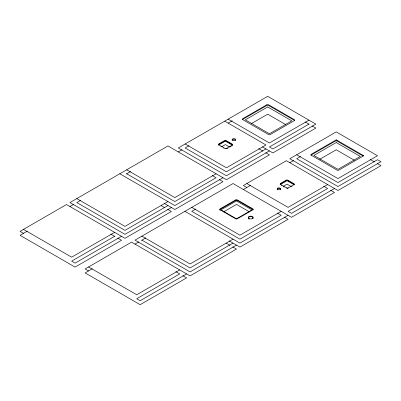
<?xml version="1.0" encoding="UTF-8"?>
<svg xmlns="http://www.w3.org/2000/svg" width="401" height="401" viewBox="0 0 401 401"><rect width="100%" height="100%" fill="white"/><g stroke="black" fill="none" stroke-linecap="round" stroke-linejoin="round"><path stroke-width="0.6" d="M27.253 231.171L20.05 235.327L75.082 267.101L121.518 240.294L117.744 238.114M69.924 206.535L73.704 204.35M80.726 200.299L76.807 202.56L124.962 230.364L167.954 205.543M126.295 173.989L130.621 171.493M178.275 151.924L182.034 149.748M189.021 145.718L185.152 147.949L226.43 171.783L265.983 148.941M228.149 123.127L232.234 120.771M251.201 123.719L267.708 114.19L285.898 124.696M218.886 144.856L225.372 141.112L232.249 145.087A1.218 0.702 0 0 0 232.249 144.094L226.229 140.616A1.218 0.702 0 0 0 224.51 140.616L218.886 143.864A1.218 0.702 0 0 0 218.886 144.856L225.237 148.525M221.588 146.771L225.372 144.591L229.608 147.032M226.309 148.515L232.249 145.087M226.981 148.626L227.332 148.425M227.683 148.22L228.034 148.019M229.793 147.002L230.144 146.801M230.495 146.596L230.846 146.395M231.197 146.19L231.547 145.989M114.641 232.349L71.644 257.171L23.489 229.372M167.954 201.568L124.962 226.395L76.807 198.59M216.109 173.768L174.836 197.598L126.681 169.793M308.981 120.15L269.427 142.987L228.149 119.157M114.641 236.319L71.644 261.146L75.082 263.131L121.518 236.319M308.981 124.12L269.427 146.956L272.865 148.941L315.863 124.12L267.708 96.32L178.275 147.949L226.43 175.753L269.427 150.931M171.392 207.528L124.962 234.334L69.924 202.56L167.954 145.964L226.43 179.723L269.427 154.901L265.637 152.716M222.991 177.738L174.836 205.543L119.799 173.768M92.34 268.75L85.137 272.906L140.175 304.68L186.61 277.873L182.831 275.693M135.017 244.114L138.796 241.928M141.493 240.374L145.814 237.878M195.833 209.001L191.768 211.347L239.923 239.146L281.201 215.317L277.286 213.061M243.362 189.503L250.595 185.327M289.798 162.691L293.562 160.52M300.55 156.485L296.68 158.721L337.953 182.55L377.511 159.713L380.95 161.698L337.953 186.525L289.798 158.721L336.233 131.909L377.511 155.743L337.953 178.58L296.68 154.751M223.673 211.793L236.485 204.395L249.292 211.793M319.732 159.312L336.233 149.784L354.429 160.29M280.54 184.425L287.021 180.681L293.903 184.65A1.218 0.702 0 0 0 293.903 183.658L287.883 180.184A1.218 0.702 0 0 0 286.164 180.184L280.54 183.427A1.218 0.702 0 0 0 280.54 184.425L287.417 188.395L293.903 184.65M283.241 186.34L287.021 184.154L291.256 186.6M291.793 186.365L292.144 186.164M179.728 269.928L136.736 294.75L88.581 266.951M233.046 239.146L190.049 263.973L141.894 236.169M281.201 211.347L239.923 235.176L191.768 207.372M327.637 184.535L288.078 207.372L246.805 183.543M233.046 243.121L190.049 267.943L141.894 240.139M186.61 273.903L140.175 300.71L136.736 298.725L179.728 273.903L175.818 271.642M236.485 245.106L190.049 271.913L135.017 240.139L233.046 183.543L291.517 217.302L334.514 192.48L330.725 190.295M288.078 215.317L239.923 243.121L184.891 211.347M334.514 188.51L291.517 213.332L288.078 211.347L327.637 188.51L323.572 186.159M305.231 121.954L309.206 124.25M312.073 125.904L315.863 128.094L272.865 152.916L262.454 146.906M336.043 139.743L363.637 155.673M370.128 159.423L374.459 161.924M377.161 163.483L380.95 165.673L337.953 190.495L286.359 160.706L243.362 185.528L246.805 187.518M224.71 121.142L265.983 144.972L226.43 167.808L185.152 143.979M258.605 148.656L262.931 151.152M220.771 146.44L221.522 146.876M223.402 147.959L223.778 148.18M281.291 185.352L281.667 185.573M283.923 186.876L284.299 187.092M212.199 175.483L216.109 177.738L174.836 201.568L126.681 173.768M219.212 179.528L222.991 181.708L174.836 209.512L164.044 203.282M284.304 217.111L288.078 219.292L239.923 247.091L229.131 240.861M161.142 205.578L164.38 207.447M167.618 209.317L171.392 211.497L124.962 238.309L66.486 204.55L20.05 231.357L23.489 233.342M226.234 243.161L230.009 245.342M232.705 246.896L236.485 249.076L190.049 275.888L131.573 242.129L85.137 268.936L88.581 270.921M110.731 234.064L115.047 236.555M220.074 210.304A1.218 0.702 0 0 1 219.943 210.199M219.798 209.929A1.218 0.702 0 0 1 220.144 209.362L235.623 200.425A1.218 0.702 0 0 1 237.342 200.425L252.82 209.362A1.218 0.702 0 0 1 253.171 209.929M288.279 187.899A1.218 0.702 0 0 1 286.56 187.899M294.159 184.931A1.218 0.702 0 0 1 294.043 185.046M294.259 184.65A1.218 0.702 0 0 0 293.903 184.154L287.883 180.681A1.218 0.702 0 0 0 286.164 180.681L280.54 183.924A1.218 0.702 0 0 0 280.239 184.635M362.89 155.247A1.218 0.702 0 0 1 362.89 156.24L338.815 170.139A1.218 0.702 0 0 1 337.096 170.139L311.296 155.247A1.218 0.702 0 0 1 311.296 154.255L335.376 140.35A1.218 0.702 0 0 1 337.096 140.35M363.146 156.159A1.218 0.702 0 0 0 362.89 155.939L337.096 141.047A1.218 0.702 0 0 0 335.376 141.047L311.296 154.946A1.218 0.702 0 0 0 310.945 155.372M249.116 219.126A2.431 1.403 0 0 1 248.71 217.217A2.431 1.403 0 0 1 251.983 216.866A2.431 1.403 0 0 1 252.8 218.73M277.166 189.452A1.689 0.977 0 0 1 279.196 188.36A1.689 0.977 0 0 1 280.264 189.838M277.477 189.894A1.689 0.977 0 0 1 277.317 189.733M232.154 140.195A1.689 0.977 0 0 1 234.164 139.177A1.689 0.977 0 0 1 235.367 140.556M218.886 145.352A1.218 0.702 0 0 1 218.745 145.257M218.54 144.931A1.218 0.702 0 0 1 218.886 144.36L224.51 141.112A1.218 0.702 0 0 1 226.229 141.112L232.249 144.591A1.218 0.702 0 0 1 232.505 145.362M226.625 148.335A1.218 0.702 0 0 1 224.906 148.335M242.44 119.709A1.218 0.702 0 0 1 242.765 119.353L266.845 105.453A1.218 0.702 0 0 1 268.565 105.453L294.364 120.345A1.218 0.702 0 0 1 294.565 120.501M266.845 104.756L242.765 118.661A1.218 0.702 0 0 0 242.765 119.653L268.565 134.546A1.218 0.702 0 0 0 270.284 134.546L294.364 120.646A1.218 0.702 0 0 0 294.364 119.653L268.565 104.756A1.218 0.702 0 0 0 266.845 104.756M267.708 106.942L245.347 119.849L269.427 133.754L291.783 120.841L267.708 106.942M235.623 199.929L220.144 208.866A1.218 0.702 0 0 0 220.144 209.858L235.623 218.791A1.218 0.702 0 0 0 237.342 218.791L252.82 209.858A1.218 0.702 0 0 0 252.82 208.866L237.342 199.929A1.218 0.702 0 0 0 235.623 199.929M336.233 142.535L313.878 155.443L337.953 169.347L360.314 156.435L336.233 142.535M236.485 200.921L221.006 209.858L236.485 218.791L251.963 209.858L236.485 200.921M249.457 218.766A2.431 1.403 0 0 0 253.106 217.553A2.431 1.403 0 0 0 249.457 216.334A2.431 1.403 0 0 0 249.457 218.766M277.908 189.628A1.689 0.977 0 0 0 280.53 188.876A1.689 0.977 0 0 0 278.088 187.944A1.689 0.977 0 0 0 277.908 189.628M232.936 140.46A1.689 0.977 0 0 0 235.532 139.678A1.689 0.977 0 0 0 233.061 138.776A1.689 0.977 0 0 0 232.936 140.46"/></g></svg>
